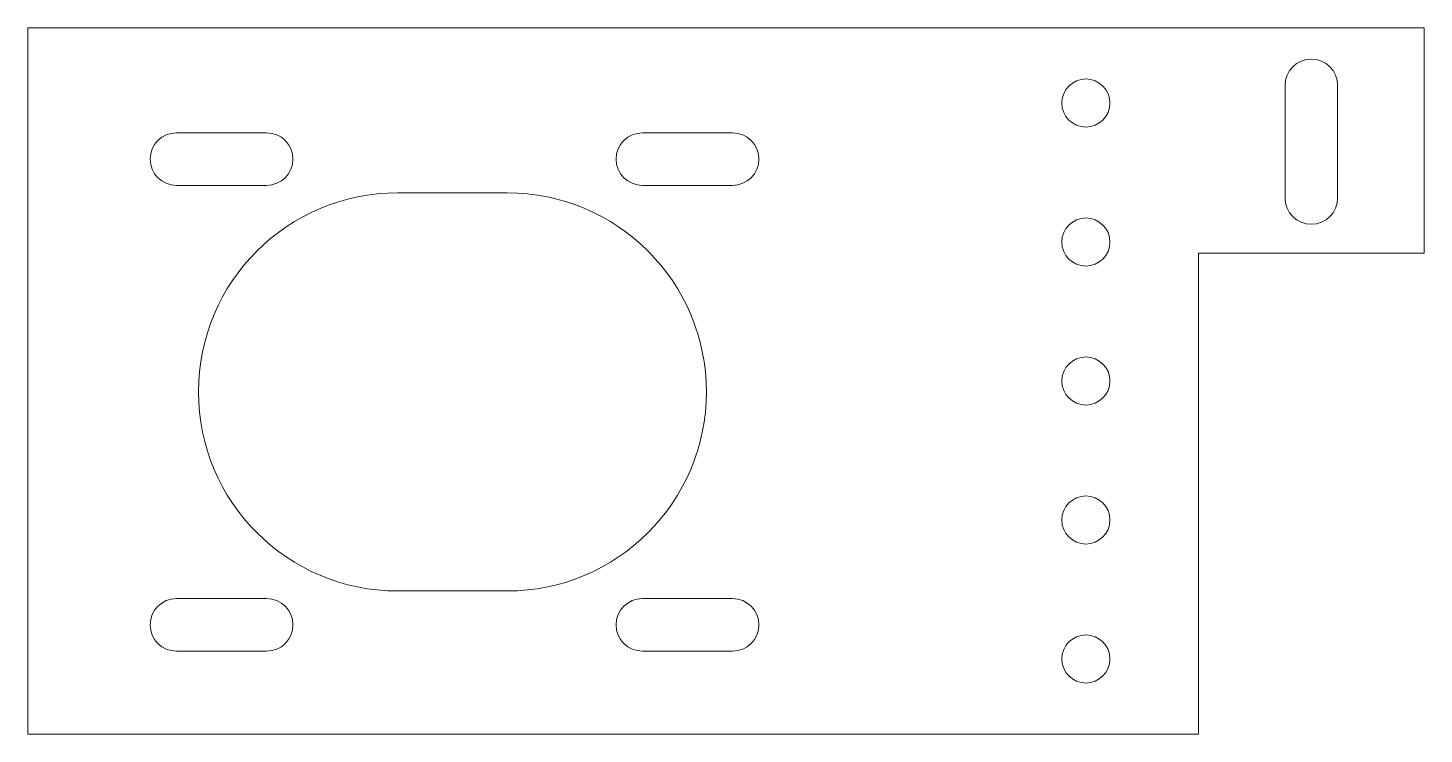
# Model space of a CAD drawing. Header units: millimetres. Extents: x 0 to 92.9, y -47 to 0.
import ezdxf

# ---------------------------------------------------------------- set-up
doc = ezdxf.new("R2010")
doc.units = ezdxf.units.MM

msp = doc.modelspace()

# ---------------------------------------------------------------- linework, layer by layer
at = {"color": 7, "linetype": 'Continuous', "lineweight": 15}
for p, q in [((0, 0), (0, -47)), ((92.888, 0), (0, 0)), ((92.888, -15), (92.888, 0)), ((83.638, -11.321), (83.638, -3.821)), ((87.138, -3.821), (87.138, -11.321)), ((9.882, -6.981), (15.882, -6.981)), ((40.882, -6.981), (46.882, -6.981)), ((15.882, -10.481), (9.882, -10.481)), ((24.596, -10.975), (31.888, -10.975)), ((46.882, -10.481), (40.882, -10.481)), ((77.888, -47), (77.888, -15)), ((77.888, -15), (92.888, -15)), ((9.882, -37.981), (15.882, -37.981)), ((31.888, -37.475), (24.596, -37.475)), ((40.882, -37.981), (46.882, -37.981)), ((15.882, -41.481), (9.882, -41.481)), ((46.882, -41.481), (40.882, -41.481)), ((0, -47), (77.888, -47))]:
    msp.add_line(p, q, dxfattribs=at)
for centre in [(70.388, -5), (70.388, -14.25), (70.388, -23.5), (70.388, -32.75), (70.388, -42)]:
    msp.add_circle(centre, 1.6, dxfattribs=at)
for centre, radius, start, end in [((85.388, -3.821), 1.75, 0, 180), ((9.882, -8.731), 1.75, 90, 270), ((15.882, -8.731), 1.75, 270, 90), ((40.882, -8.731), 1.75, 90, 270), ((46.882, -8.731), 1.75, 270, 90), ((24.596, -24.225), 13.25, 90, 270), ((31.888, -24.225), 13.25, 270, 90), ((85.388, -11.321), 1.75, 180, 0), ((9.882, -39.731), 1.75, 90, 270), ((15.882, -39.731), 1.75, 270, 90), ((40.882, -39.731), 1.75, 90, 270), ((46.882, -39.731), 1.75, 270, 90)]:
    msp.add_arc(centre, radius, start, end, dxfattribs=at)

doc.saveas('drawing.dxf')
